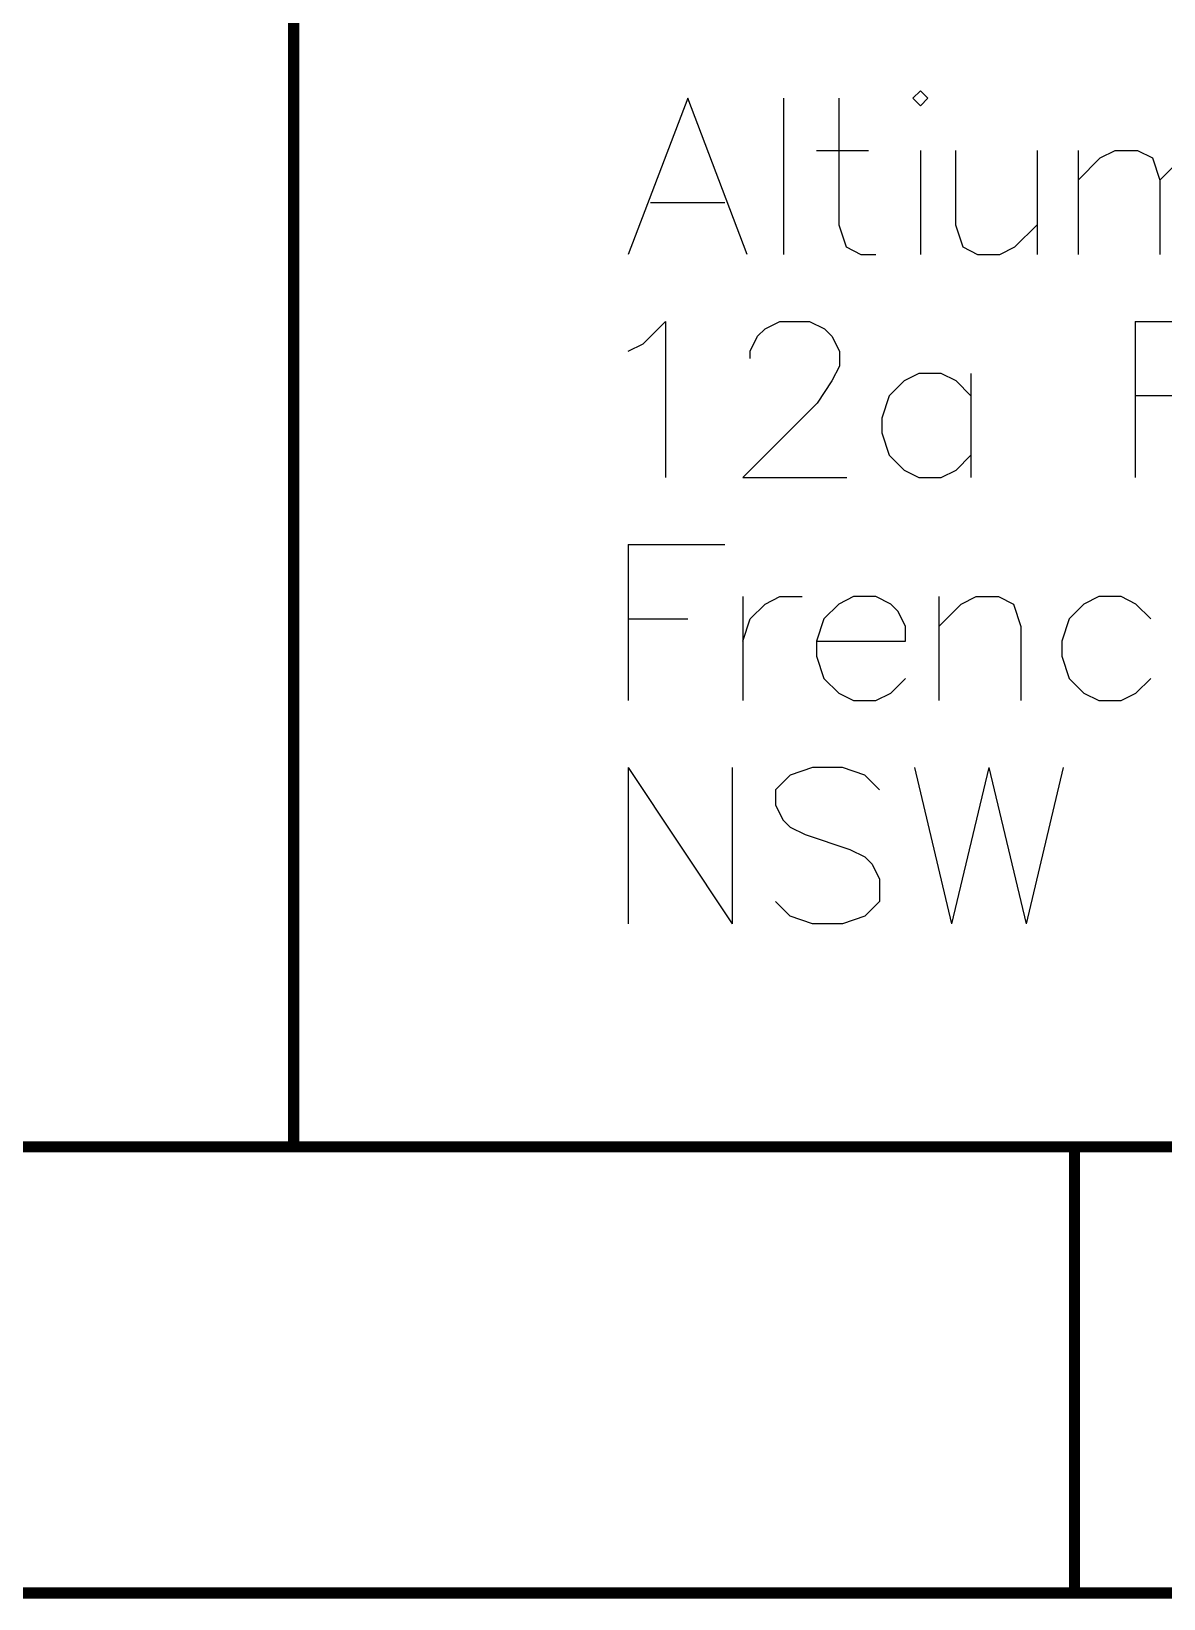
# Model space of a CAD drawing. Header units: millimetres. Extents: x 5 to 297, y 0 to 198.
# Drawn here: x 139.25 to 152.15, y 5.02 to 22.86 of the extents above; entities that cross this region are included whole.
import ezdxf

# ---------------------------------------------------------------- set-up
doc = ezdxf.new("R2010")
doc.units = ezdxf.units.MM
doc.layers.add('Mechanical16', color=56, linetype='Continuous')

msp = doc.modelspace()

# ---------------------------------------------------------------- linework, layer by layer
at = {"layer": 'Mechanical16'}
for p, q in [((149.377, 22.182), (149.292, 22.098)), ((149.461, 22.098), (149.377, 22.182)), ((146.727, 22.098), (146.05, 20.32)), ((147.404, 20.32), (146.727, 22.098)), ((147.819, 22.098), (147.819, 20.32)), ((148.446, 22.098), (148.446, 20.659)), ((149.292, 22.098), (149.377, 22.013)), ((149.377, 22.013), (149.461, 22.098)), ((148.192, 21.505), (148.784, 21.505)), ((149.377, 21.505), (149.377, 20.32)), ((149.775, 21.505), (149.775, 20.659)), ((150.706, 21.505), (150.706, 20.32)), ((151.171, 21.505), (151.171, 20.32)), ((151.171, 21.166), (151.425, 21.42)), ((151.425, 21.42), (151.594, 21.505)), ((151.594, 21.505), (151.848, 21.505)), ((151.848, 21.505), (152.018, 21.42)), ((152.018, 21.42), (152.102, 21.166)), ((152.102, 21.166), (152.356, 21.42)), ((152.102, 21.166), (152.102, 20.32)), ((146.304, 20.913), (147.15, 20.913)), ((148.446, 20.659), (148.53, 20.405)), ((149.775, 20.659), (149.859, 20.405)), ((150.452, 20.405), (150.706, 20.659)), ((148.53, 20.405), (148.699, 20.32)), ((149.859, 20.405), (150.028, 20.32)), ((150.282, 20.32), (150.452, 20.405)), ((148.699, 20.32), (148.869, 20.32)), ((150.028, 20.32), (150.282, 20.32)), ((146.219, 19.304), (146.473, 19.558)), ((146.473, 19.558), (146.473, 17.78)), ((147.523, 19.388), (147.608, 19.473)), ((147.608, 19.473), (147.777, 19.558)), ((147.777, 19.558), (148.115, 19.558)), ((148.115, 19.558), (148.285, 19.473)), ((148.285, 19.473), (148.369, 19.388)), ((151.823, 19.558), (151.823, 17.78)), ((151.823, 19.558), (152.585, 19.558)), ((146.05, 19.219), (146.219, 19.304)), ((147.438, 19.219), (147.523, 19.388)), ((148.369, 19.388), (148.454, 19.219)), ((147.438, 19.134), (147.438, 19.219)), ((148.454, 19.219), (148.454, 19.05)), ((148.454, 19.05), (148.369, 18.88)), ((149.36, 18.965), (149.19, 18.88)), ((149.614, 18.965), (149.36, 18.965)), ((149.783, 18.88), (149.614, 18.965)), ((149.952, 18.965), (149.952, 17.78)), ((148.369, 18.88), (148.2, 18.626)), ((149.19, 18.88), (149.021, 18.711)), ((149.952, 18.711), (149.783, 18.88)), ((148.2, 18.626), (147.354, 17.78)), ((149.021, 18.711), (148.937, 18.457)), ((152.585, 18.711), (151.823, 18.711)), ((148.937, 18.457), (148.937, 18.288)), ((148.937, 18.288), (149.021, 18.034)), ((149.021, 18.034), (149.19, 17.865)), ((149.783, 17.865), (149.952, 18.034)), ((149.19, 17.865), (149.36, 17.78)), ((149.614, 17.78), (149.783, 17.865)), ((147.354, 17.78), (148.539, 17.78)), ((149.36, 17.78), (149.614, 17.78)), ((146.05, 17.018), (146.05, 15.24)), ((146.05, 17.018), (147.15, 17.018)), ((147.354, 16.425), (147.354, 15.24)), ((147.608, 16.34), (147.777, 16.425)), ((147.777, 16.425), (148.031, 16.425)), ((148.615, 16.425), (148.446, 16.34)), ((148.869, 16.425), (148.615, 16.425)), ((149.038, 16.34), (148.869, 16.425)), ((149.588, 16.425), (149.588, 15.24)), ((149.842, 16.34), (150.012, 16.425)), ((150.012, 16.425), (150.265, 16.425)), ((150.265, 16.425), (150.435, 16.34)), ((151.408, 16.425), (151.239, 16.34)), ((151.662, 16.425), (151.408, 16.425)), ((151.831, 16.34), (151.662, 16.425)), ((147.438, 16.171), (147.608, 16.34)), ((148.446, 16.34), (148.276, 16.171)), ((149.123, 16.256), (149.038, 16.34)), ((149.207, 16.086), (149.123, 16.256)), ((149.588, 16.086), (149.842, 16.34)), ((150.435, 16.34), (150.519, 16.086)), ((151.239, 16.34), (151.07, 16.171)), ((152.001, 16.171), (151.831, 16.34)), ((146.05, 16.171), (146.727, 16.171)), ((147.354, 15.917), (147.438, 16.171)), ((148.276, 16.171), (148.192, 15.917)), ((149.207, 15.917), (149.207, 16.086)), ((150.519, 16.086), (150.519, 15.24)), ((151.07, 16.171), (150.985, 15.917)), ((148.192, 15.917), (149.207, 15.917)), ((148.192, 15.917), (148.192, 15.748)), ((150.985, 15.917), (150.985, 15.748)), ((148.192, 15.748), (148.276, 15.494)), ((150.985, 15.748), (151.07, 15.494)), ((148.276, 15.494), (148.446, 15.325)), ((149.038, 15.325), (149.207, 15.494)), ((151.07, 15.494), (151.239, 15.325)), ((151.831, 15.325), (152.001, 15.494)), ((148.446, 15.325), (148.615, 15.24)), ((148.615, 15.24), (148.869, 15.24)), ((148.869, 15.24), (149.038, 15.325)), ((151.239, 15.325), (151.408, 15.24)), ((151.408, 15.24), (151.662, 15.24)), ((151.662, 15.24), (151.831, 15.325)), ((146.05, 14.478), (146.05, 12.7)), ((146.05, 14.478), (147.235, 12.7)), ((147.235, 14.478), (147.235, 12.7)), ((148.149, 14.478), (147.895, 14.393)), ((148.488, 14.478), (148.149, 14.478)), ((148.742, 14.393), (148.488, 14.478)), ((149.309, 14.478), (149.732, 12.7)), ((150.155, 14.478), (149.732, 12.7)), ((150.155, 14.478), (150.579, 12.7)), ((151.002, 14.478), (150.579, 12.7)), ((147.895, 14.393), (147.726, 14.224)), ((148.911, 14.224), (148.742, 14.393)), ((147.726, 14.224), (147.726, 14.054)), ((147.726, 14.054), (147.811, 13.885)), ((147.811, 13.885), (147.895, 13.8)), ((147.895, 13.8), (148.065, 13.716)), ((148.065, 13.716), (148.573, 13.546)), ((148.573, 13.546), (148.742, 13.462)), ((148.742, 13.462), (148.826, 13.377)), ((148.826, 13.377), (148.911, 13.208)), ((148.911, 13.208), (148.911, 12.954)), ((147.895, 12.785), (147.726, 12.954)), ((148.911, 12.954), (148.742, 12.785)), ((148.149, 12.7), (147.895, 12.785)), ((148.488, 12.7), (148.149, 12.7)), ((148.742, 12.785), (148.488, 12.7))]:
    msp.add_line(p, q, dxfattribs=at)
at = {"layer": 'Mechanical16', "const_width": 0.127}
for points in [[(142.24, 10.16), (142.24, 40.64)], [(10.16, 10.16), (292.1, 10.16)], [(142.24, 10.16), (177.8, 10.16)], [(151.13, 5.08), (151.13, 10.16)], [(5.08, 5.08), (297.18, 5.08)]]:
    msp.add_lwpolyline(points, dxfattribs=at)
at = {"layer": 'Mechanical16', "const_width": 0.0635}
for points in [[(142.208, 10.16, 1), (142.272, 10.16, 1)], [(142.208, 10.16, 1), (142.272, 10.16, 1)], [(151.098, 10.16, 1), (151.162, 10.16, 1)], [(151.098, 5.08, 1), (151.162, 5.08, 1)]]:
    msp.add_lwpolyline(points, format="xyb", close=True, dxfattribs=at)

doc.saveas('drawing.dxf')
